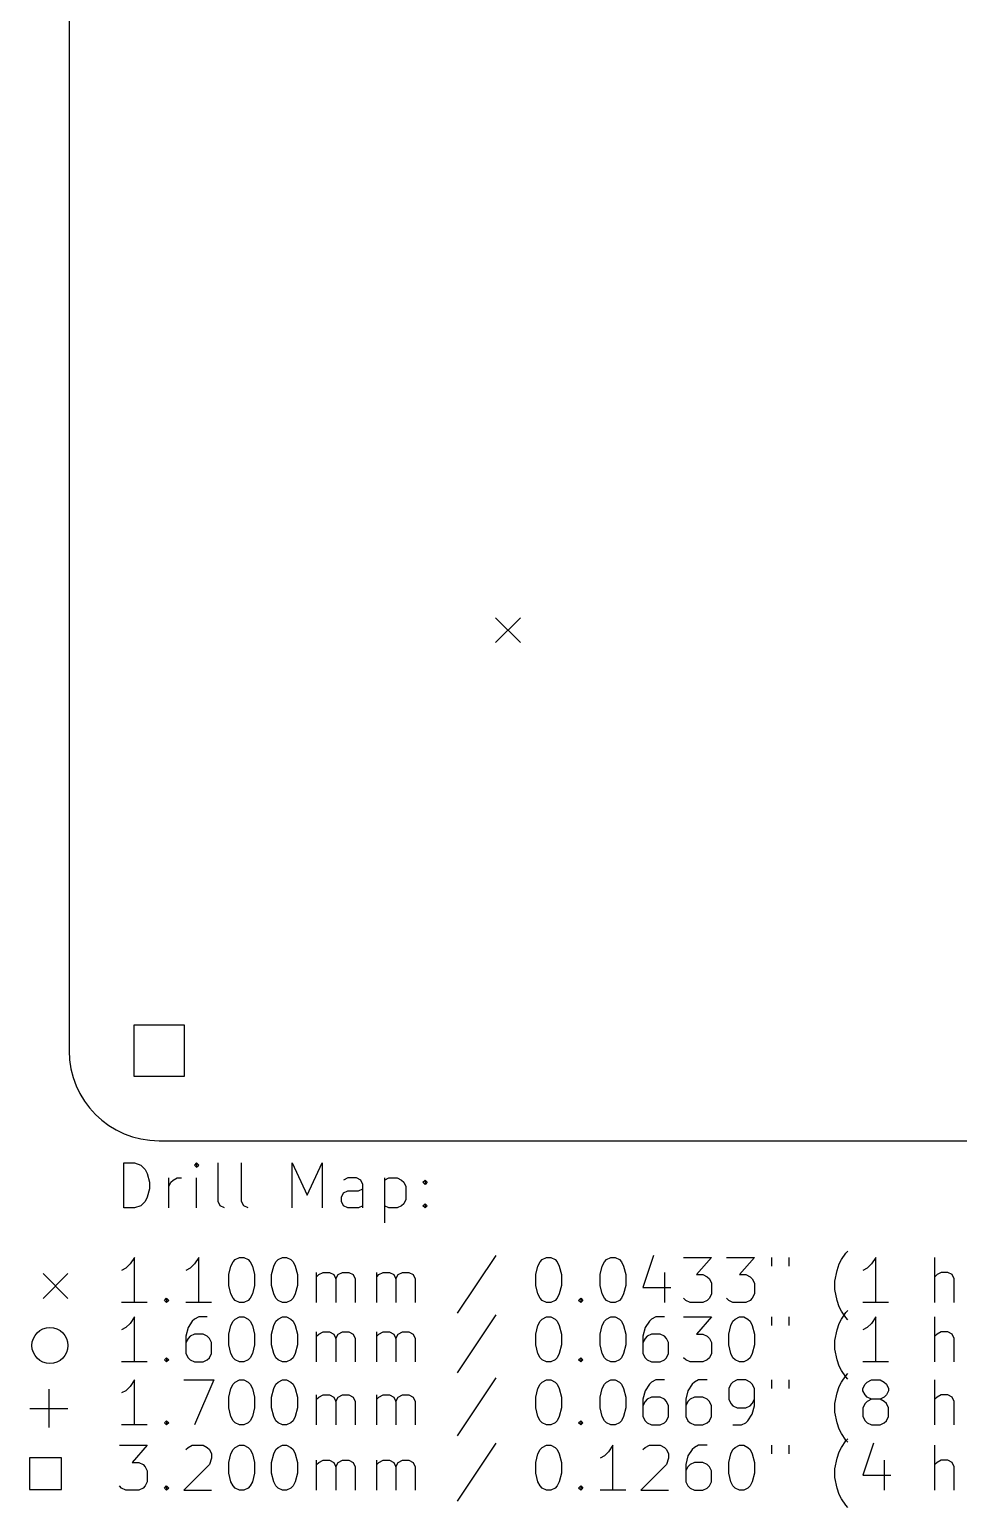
# Model space of a CAD drawing. Extents: x 2.49 to 9.13, y -6.55 to -1.38.
# Drawn here: x 2.49 to 4.115, y -6.547 to -3.962 of the extents above; entities that cross this region are included whole.
import ezdxf

# ---------------------------------------------------------------- set-up
doc = ezdxf.new("R2010")
doc.units = 0
doc.header["$MEASUREMENT"] = 0
doc.layers.add('BLACK', color=7, linetype='CONTINUOUS')

msp = doc.modelspace()

# ---------------------------------------------------------------- linework, layer by layer
at = {"layer": 'BLACK', "linetype": 'CONTINUOUS'}
for p, q in [((2.55906, -1.53543), (2.55906, -5.74803)), ((3.30512, -4.99114), (3.34843, -5.03445)), ((3.34843, -4.99114), (3.30512, -5.03445)), ((2.76108, -5.70349), (2.67199, -5.70349)), ((2.67199, -5.70349), (2.67199, -5.79257)), ((2.76108, -5.79257), (2.76108, -5.70349)), ((2.67199, -5.79257), (2.76108, -5.79257)), ((2.71654, -5.90551), (8.70079, -5.90551)), ((2.65457, -6.02302), (2.65457, -5.94428)), ((2.65457, -5.94428), (2.67332, -5.94428)), ((2.67332, -5.94428), (2.68457, -5.94803)), ((2.68457, -5.94803), (2.69207, -5.95553)), ((2.69207, -5.95553), (2.69582, -5.96303)), ((2.69582, -5.96303), (2.69957, -5.97803)), ((2.78206, -5.94428), (2.77831, -5.94803)), ((2.77831, -5.94803), (2.78206, -5.95178)), ((2.78581, -5.94803), (2.78206, -5.94428)), ((2.78206, -5.94428), (2.78206, -5.95178)), ((2.78206, -5.95178), (2.78581, -5.94803)), ((2.81955, -6.01177), (2.81955, -5.94428)), ((2.8608, -6.01177), (2.8608, -5.94428)), ((2.94929, -6.02302), (2.94929, -5.94428)), ((2.94929, -5.94428), (2.97553, -6.00052)), ((2.97553, -6.00052), (3.00178, -5.94428)), ((3.00178, -5.94428), (3.00178, -6.02302)), ((2.69957, -5.98928), (2.69582, -6.00427)), ((2.69957, -5.97803), (2.69957, -5.98928)), ((2.73331, -6.02302), (2.73331, -5.97053)), ((2.73331, -5.98553), (2.73706, -5.97803)), ((2.73706, -5.97803), (2.74081, -5.97428)), ((2.74081, -5.97428), (2.74831, -5.97053)), ((2.74831, -5.97053), (2.75581, -5.97053)), ((2.78206, -6.02302), (2.78206, -5.97053)), ((3.04678, -5.97053), (3.03928, -5.97428)), ((3.03928, -5.99678), (3.04678, -5.99303)), ((3.06177, -5.97053), (3.04678, -5.97053)), ((3.04678, -5.99303), (3.06552, -5.99303)), ((3.06927, -5.97428), (3.06177, -5.97053)), ((3.06552, -5.99303), (3.07302, -5.98928)), ((3.07302, -5.98178), (3.06927, -5.97428)), ((3.07302, -6.02302), (3.07302, -5.98178)), ((3.11052, -5.97053), (3.11052, -6.04927)), ((3.11052, -5.97428), (3.11802, -5.97053)), ((3.11802, -5.97053), (3.13301, -5.97053)), ((3.13301, -5.97053), (3.14051, -5.97428)), ((3.14051, -5.97428), (3.14426, -5.97803)), ((3.14426, -5.97803), (3.14801, -5.98553)), ((3.14801, -5.98553), (3.14801, -6.00802)), ((3.17801, -5.97803), (3.18176, -5.97428)), ((3.18176, -5.98178), (3.17801, -5.97803)), ((3.18176, -5.97428), (3.18551, -5.97803)), ((3.18176, -5.97428), (3.18176, -5.98178)), ((3.18551, -5.97803), (3.18176, -5.98178)), ((2.68457, -6.01927), (2.67332, -6.02302)), ((2.69207, -6.01177), (2.68457, -6.01927)), ((2.69582, -6.00427), (2.69207, -6.01177)), ((2.8233, -6.01927), (2.81955, -6.01177)), ((2.8308, -6.02302), (2.8233, -6.01927)), ((2.86455, -6.01927), (2.8608, -6.01177)), ((2.87205, -6.02302), (2.86455, -6.01927)), ((3.03553, -6.00427), (3.03928, -5.99678)), ((3.03553, -6.01177), (3.03553, -6.00427)), ((3.03928, -6.01927), (3.03553, -6.01177)), ((3.04678, -6.02302), (3.03928, -6.01927)), ((3.07302, -6.01927), (3.06552, -6.02302)), ((3.11802, -6.02302), (3.11052, -6.01927)), ((3.14051, -6.01927), (3.13301, -6.02302)), ((3.14426, -6.01552), (3.14051, -6.01927)), ((3.14801, -6.00802), (3.14426, -6.01552)), ((3.17801, -6.01927), (3.18176, -6.01552)), ((3.18176, -6.02302), (3.17801, -6.01927)), ((3.18176, -6.01552), (3.18551, -6.01927)), ((3.18176, -6.01552), (3.18176, -6.02302)), ((3.18551, -6.01927), (3.18176, -6.02302)), ((2.67332, -6.02302), (2.65457, -6.02302)), ((3.06552, -6.02302), (3.04678, -6.02302)), ((3.13301, -6.02302), (3.11802, -6.02302)), ((3.91742, -6.10214), (3.92117, -6.09839)), ((2.66582, -6.12088), (2.65832, -6.12838)), ((2.67332, -6.10964), (2.66582, -6.12088)), ((2.67332, -6.18838), (2.67332, -6.10964)), ((2.77831, -6.12088), (2.77081, -6.12838)), ((2.78581, -6.10964), (2.77831, -6.12088)), ((2.78581, -6.18838), (2.78581, -6.10964)), ((2.8383, -6.13963), (2.84205, -6.12463)), ((2.84205, -6.12463), (2.8458, -6.11714)), ((2.8458, -6.11714), (2.84955, -6.11339)), ((2.84955, -6.11339), (2.85705, -6.10964)), ((2.85705, -6.10964), (2.86455, -6.10964)), ((2.86455, -6.10964), (2.87205, -6.11339)), ((2.87205, -6.11339), (2.8758, -6.11714)), ((2.8758, -6.11714), (2.87955, -6.12463)), ((2.87955, -6.12463), (2.8833, -6.13963)), ((2.91329, -6.13963), (2.91704, -6.12463)), ((2.91704, -6.12463), (2.92079, -6.11714)), ((2.92079, -6.11714), (2.92454, -6.11339)), ((2.92454, -6.11339), (2.93204, -6.10964)), ((2.93204, -6.10964), (2.93954, -6.10964)), ((2.93954, -6.10964), (2.94704, -6.11339)), ((2.94704, -6.11339), (2.95079, -6.11714)), ((2.95079, -6.11714), (2.95454, -6.12463)), ((2.95454, -6.12463), (2.95829, -6.13963)), ((3.30549, -6.10589), (3.238, -6.20712)), ((3.37523, -6.13963), (3.37898, -6.12463)), ((3.37898, -6.12463), (3.38273, -6.11714)), ((3.38273, -6.11714), (3.38648, -6.11339)), ((3.38648, -6.11339), (3.39398, -6.10964)), ((3.39398, -6.10964), (3.40148, -6.10964)), ((3.40148, -6.10964), (3.40898, -6.11339)), ((3.40898, -6.11339), (3.41273, -6.11714)), ((3.41273, -6.11714), (3.41648, -6.12463)), ((3.41648, -6.12463), (3.42023, -6.13963)), ((3.48772, -6.13963), (3.49147, -6.12463)), ((3.49147, -6.12463), (3.49522, -6.11714)), ((3.49522, -6.11714), (3.49897, -6.11339)), ((3.49897, -6.11339), (3.50647, -6.10964)), ((3.50647, -6.10964), (3.51397, -6.10964)), ((3.51397, -6.10964), (3.52147, -6.11339)), ((3.52147, -6.11339), (3.52522, -6.11714)), ((3.52522, -6.11714), (3.52897, -6.12463)), ((3.52897, -6.12463), (3.53271, -6.13963)), ((3.58146, -6.10589), (3.56271, -6.16213)), ((3.63395, -6.10964), (3.6827, -6.10964)), ((3.6827, -6.10964), (3.65645, -6.13963)), ((3.70894, -6.10964), (3.75769, -6.10964)), ((3.75769, -6.10964), (3.73144, -6.13963)), ((3.78768, -6.10964), (3.78768, -6.12463)), ((3.81768, -6.10964), (3.81768, -6.12463)), ((3.90242, -6.13213), (3.90617, -6.12088)), ((3.90617, -6.12088), (3.90992, -6.11339)), ((3.90992, -6.11339), (3.91742, -6.10214)), ((3.96241, -6.12088), (3.95491, -6.12838)), ((3.96991, -6.10964), (3.96241, -6.12088)), ((3.96991, -6.18838), (3.96991, -6.10964)), ((4.0734, -6.18838), (4.0734, -6.10964)), ((2.51378, -6.1378), (2.55709, -6.1811)), ((2.55709, -6.1378), (2.51378, -6.1811)), ((2.65832, -6.12838), (2.65082, -6.13213)), ((2.77081, -6.12838), (2.76331, -6.13213)), ((2.8383, -6.15838), (2.8383, -6.13963)), ((2.8833, -6.13963), (2.8833, -6.15838)), ((2.91329, -6.15838), (2.91329, -6.13963)), ((2.95829, -6.13963), (2.95829, -6.15838)), ((2.99203, -6.18838), (2.99203, -6.13588)), ((2.99203, -6.14338), (2.99578, -6.13963)), ((2.99578, -6.13963), (3.00328, -6.13588)), ((3.00328, -6.13588), (3.01453, -6.13588)), ((3.01453, -6.13588), (3.02203, -6.13963)), ((3.02203, -6.13963), (3.02578, -6.14713)), ((3.02578, -6.14713), (3.02953, -6.13963)), ((3.02578, -6.14713), (3.02578, -6.18838)), ((3.02953, -6.13963), (3.03703, -6.13588)), ((3.03703, -6.13588), (3.04828, -6.13588)), ((3.04828, -6.13588), (3.05577, -6.13963)), ((3.05577, -6.13963), (3.05952, -6.14713)), ((3.05952, -6.14713), (3.05952, -6.18838)), ((3.09702, -6.18838), (3.09702, -6.13588)), ((3.09702, -6.14338), (3.10077, -6.13963)), ((3.10077, -6.13963), (3.10827, -6.13588)), ((3.10827, -6.13588), (3.11952, -6.13588)), ((3.11952, -6.13588), (3.12702, -6.13963)), ((3.12702, -6.13963), (3.13076, -6.14713)), ((3.13076, -6.14713), (3.13451, -6.13963)), ((3.13076, -6.14713), (3.13076, -6.18838)), ((3.13451, -6.13963), (3.14201, -6.13588)), ((3.14201, -6.13588), (3.15326, -6.13588)), ((3.15326, -6.13588), (3.16076, -6.13963)), ((3.16076, -6.13963), (3.16451, -6.14713)), ((3.16451, -6.14713), (3.16451, -6.18838)), ((3.37523, -6.15838), (3.37523, -6.13963)), ((3.42023, -6.13963), (3.42023, -6.15838)), ((3.48772, -6.15838), (3.48772, -6.13963)), ((3.53271, -6.13963), (3.53271, -6.15838)), ((3.60021, -6.13588), (3.60021, -6.18838)), ((3.65645, -6.13963), (3.6677, -6.13963)), ((3.6677, -6.13963), (3.6752, -6.14338)), ((3.6752, -6.14338), (3.67895, -6.14713)), ((3.67895, -6.14713), (3.6827, -6.15463)), ((3.73144, -6.13963), (3.74269, -6.13963)), ((3.74269, -6.13963), (3.75019, -6.14338)), ((3.75019, -6.14338), (3.75394, -6.14713)), ((3.75394, -6.14713), (3.75769, -6.15463)), ((3.89867, -6.15088), (3.90242, -6.13213)), ((3.95491, -6.12838), (3.94741, -6.13213)), ((4.07715, -6.13963), (4.0734, -6.14338)), ((4.08465, -6.13588), (4.07715, -6.13963)), ((4.09589, -6.13588), (4.08465, -6.13588)), ((4.10339, -6.13963), (4.09589, -6.13588)), ((4.10714, -6.14713), (4.10339, -6.13963)), ((4.10714, -6.18838), (4.10714, -6.14713)), ((2.84205, -6.17338), (2.8383, -6.15838)), ((2.8458, -6.18088), (2.84205, -6.17338)), ((2.87955, -6.17338), (2.8758, -6.18088)), ((2.8833, -6.15838), (2.87955, -6.17338)), ((2.91704, -6.17338), (2.91329, -6.15838)), ((2.92079, -6.18088), (2.91704, -6.17338)), ((2.95454, -6.17338), (2.95079, -6.18088)), ((2.95829, -6.15838), (2.95454, -6.17338)), ((3.37898, -6.17338), (3.37523, -6.15838)), ((3.38273, -6.18088), (3.37898, -6.17338)), ((3.41648, -6.17338), (3.41273, -6.18088)), ((3.42023, -6.15838), (3.41648, -6.17338)), ((3.49147, -6.17338), (3.48772, -6.15838)), ((3.49522, -6.18088), (3.49147, -6.17338)), ((3.52897, -6.17338), (3.52522, -6.18088)), ((3.53271, -6.15838), (3.52897, -6.17338)), ((3.56271, -6.16213), (3.61145, -6.16213)), ((3.6827, -6.17338), (3.67895, -6.18088)), ((3.6827, -6.15463), (3.6827, -6.17338)), ((3.75769, -6.17338), (3.75394, -6.18088)), ((3.75769, -6.15463), (3.75769, -6.17338)), ((3.89867, -6.16588), (3.89867, -6.15088)), ((3.90242, -6.18463), (3.89867, -6.16588)), ((2.69582, -6.18838), (2.65082, -6.18838)), ((2.72582, -6.18463), (2.72957, -6.18088)), ((2.72957, -6.18838), (2.72582, -6.18463)), ((2.72957, -6.18088), (2.73331, -6.18463)), ((2.72957, -6.18088), (2.72957, -6.18838)), ((2.73331, -6.18463), (2.72957, -6.18838)), ((2.80831, -6.18838), (2.76331, -6.18838)), ((2.84955, -6.18463), (2.8458, -6.18088)), ((2.85705, -6.18838), (2.84955, -6.18463)), ((2.86455, -6.18838), (2.85705, -6.18838)), ((2.87205, -6.18463), (2.86455, -6.18838)), ((2.8758, -6.18088), (2.87205, -6.18463)), ((2.92454, -6.18463), (2.92079, -6.18088)), ((2.93204, -6.18838), (2.92454, -6.18463)), ((2.93954, -6.18838), (2.93204, -6.18838)), ((2.94704, -6.18463), (2.93954, -6.18838)), ((2.95079, -6.18088), (2.94704, -6.18463)), ((3.38648, -6.18463), (3.38273, -6.18088)), ((3.39398, -6.18838), (3.38648, -6.18463)), ((3.40148, -6.18838), (3.39398, -6.18838)), ((3.40898, -6.18463), (3.40148, -6.18838)), ((3.41273, -6.18088), (3.40898, -6.18463)), ((3.45023, -6.18463), (3.45397, -6.18088)), ((3.45397, -6.18838), (3.45023, -6.18463)), ((3.45397, -6.18088), (3.45772, -6.18463)), ((3.45397, -6.18088), (3.45397, -6.18838)), ((3.45772, -6.18463), (3.45397, -6.18838)), ((3.49897, -6.18463), (3.49522, -6.18088)), ((3.50647, -6.18838), (3.49897, -6.18463)), ((3.51397, -6.18838), (3.50647, -6.18838)), ((3.52147, -6.18463), (3.51397, -6.18838)), ((3.52522, -6.18088), (3.52147, -6.18463)), ((3.6377, -6.18463), (3.63395, -6.18088)), ((3.6452, -6.18838), (3.6377, -6.18463)), ((3.6677, -6.18838), (3.6452, -6.18838)), ((3.6752, -6.18463), (3.6677, -6.18838)), ((3.67895, -6.18088), (3.6752, -6.18463)), ((3.71269, -6.18463), (3.70894, -6.18088)), ((3.72019, -6.18838), (3.71269, -6.18463)), ((3.74269, -6.18838), (3.72019, -6.18838)), ((3.75019, -6.18463), (3.74269, -6.18838)), ((3.75394, -6.18088), (3.75019, -6.18463)), ((3.90617, -6.19588), (3.90242, -6.18463)), ((3.90992, -6.20337), (3.90617, -6.19588)), ((3.91742, -6.20607), (3.92117, -6.20232)), ((3.99241, -6.18838), (3.94741, -6.18838)), ((2.66582, -6.22482), (2.65832, -6.23232)), ((2.67332, -6.21357), (2.66582, -6.22482)), ((2.67332, -6.29231), (2.67332, -6.21357)), ((2.77456, -6.22107), (2.76706, -6.23232)), ((2.77831, -6.21732), (2.77456, -6.22107)), ((2.78581, -6.21357), (2.77831, -6.21732)), ((2.80081, -6.21357), (2.78581, -6.21357)), ((2.84205, -6.22857), (2.8458, -6.22107)), ((2.8458, -6.22107), (2.84955, -6.21732)), ((2.84955, -6.21732), (2.85705, -6.21357)), ((2.85705, -6.21357), (2.86455, -6.21357)), ((2.86455, -6.21357), (2.87205, -6.21732)), ((2.87205, -6.21732), (2.8758, -6.22107)), ((2.8758, -6.22107), (2.87955, -6.22857)), ((2.91704, -6.22857), (2.92079, -6.22107)), ((2.92079, -6.22107), (2.92454, -6.21732)), ((2.92454, -6.21732), (2.93204, -6.21357)), ((2.93204, -6.21357), (2.93954, -6.21357)), ((2.93954, -6.21357), (2.94704, -6.21732)), ((2.94704, -6.21732), (2.95079, -6.22107)), ((2.95079, -6.22107), (2.95454, -6.22857)), ((3.30549, -6.20982), (3.238, -6.31106)), ((3.37898, -6.22857), (3.38273, -6.22107)), ((3.38273, -6.22107), (3.38648, -6.21732)), ((3.38648, -6.21732), (3.39398, -6.21357)), ((3.39398, -6.21357), (3.40148, -6.21357)), ((3.40148, -6.21357), (3.40898, -6.21732)), ((3.40898, -6.21732), (3.41273, -6.22107)), ((3.41273, -6.22107), (3.41648, -6.22857)), ((3.49147, -6.22857), (3.49522, -6.22107)), ((3.49522, -6.22107), (3.49897, -6.21732)), ((3.49897, -6.21732), (3.50647, -6.21357)), ((3.50647, -6.21357), (3.51397, -6.21357)), ((3.51397, -6.21357), (3.52147, -6.21732)), ((3.52147, -6.21732), (3.52522, -6.22107)), ((3.52522, -6.22107), (3.52897, -6.22857)), ((3.57396, -6.22107), (3.56646, -6.23232)), ((3.57771, -6.21732), (3.57396, -6.22107)), ((3.58521, -6.21357), (3.57771, -6.21732)), ((3.60021, -6.21357), (3.58521, -6.21357)), ((3.63395, -6.21357), (3.6827, -6.21357)), ((3.6827, -6.21357), (3.65645, -6.24357)), ((3.71644, -6.22857), (3.72019, -6.22107)), ((3.72019, -6.22107), (3.72394, -6.21732)), ((3.72394, -6.21732), (3.73144, -6.21357)), ((3.73144, -6.21357), (3.73894, -6.21357)), ((3.73894, -6.21357), (3.74644, -6.21732)), ((3.74644, -6.21732), (3.75019, -6.22107)), ((3.75019, -6.22107), (3.75394, -6.22857)), ((3.78768, -6.21357), (3.78768, -6.22857)), ((3.81768, -6.21357), (3.81768, -6.22857)), ((3.90242, -6.23607), (3.90617, -6.22482)), ((3.90617, -6.22482), (3.90992, -6.21732)), ((3.91742, -6.21462), (3.90992, -6.20337)), ((3.90992, -6.21732), (3.91742, -6.20607)), ((3.92117, -6.21837), (3.91742, -6.21462)), ((3.96241, -6.22482), (3.95491, -6.23232)), ((3.96991, -6.21357), (3.96241, -6.22482)), ((3.96991, -6.29231), (3.96991, -6.21357)), ((4.0734, -6.29231), (4.0734, -6.21357)), ((2.65832, -6.23232), (2.65082, -6.23607)), ((2.76706, -6.23232), (2.76331, -6.24732)), ((2.76331, -6.24732), (2.76331, -6.27732)), ((2.76706, -6.25107), (2.76331, -6.25857)), ((2.77081, -6.24732), (2.76706, -6.25107)), ((2.77831, -6.24357), (2.77081, -6.24732)), ((2.79331, -6.24357), (2.77831, -6.24357)), ((2.80081, -6.24732), (2.79331, -6.24357)), ((2.80456, -6.25107), (2.80081, -6.24732)), ((2.80831, -6.25857), (2.80456, -6.25107)), ((2.8383, -6.24357), (2.84205, -6.22857)), ((2.8383, -6.26232), (2.8383, -6.24357)), ((2.87955, -6.22857), (2.8833, -6.24357)), ((2.8833, -6.24357), (2.8833, -6.26232)), ((2.91329, -6.24357), (2.91704, -6.22857)), ((2.91329, -6.26232), (2.91329, -6.24357)), ((2.95454, -6.22857), (2.95829, -6.24357)), ((2.95829, -6.24357), (2.95829, -6.26232)), ((2.99203, -6.29231), (2.99203, -6.23982)), ((2.99203, -6.24732), (2.99578, -6.24357)), ((2.99578, -6.24357), (3.00328, -6.23982)), ((3.00328, -6.23982), (3.01453, -6.23982)), ((3.01453, -6.23982), (3.02203, -6.24357)), ((3.02203, -6.24357), (3.02578, -6.25107)), ((3.02578, -6.25107), (3.02953, -6.24357)), ((3.02578, -6.25107), (3.02578, -6.29231)), ((3.02953, -6.24357), (3.03703, -6.23982)), ((3.03703, -6.23982), (3.04828, -6.23982)), ((3.04828, -6.23982), (3.05577, -6.24357)), ((3.05577, -6.24357), (3.05952, -6.25107)), ((3.05952, -6.25107), (3.05952, -6.29231)), ((3.09702, -6.29231), (3.09702, -6.23982)), ((3.09702, -6.24732), (3.10077, -6.24357)), ((3.10077, -6.24357), (3.10827, -6.23982)), ((3.10827, -6.23982), (3.11952, -6.23982)), ((3.11952, -6.23982), (3.12702, -6.24357)), ((3.12702, -6.24357), (3.13076, -6.25107)), ((3.13076, -6.25107), (3.13451, -6.24357)), ((3.13076, -6.25107), (3.13076, -6.29231)), ((3.13451, -6.24357), (3.14201, -6.23982)), ((3.14201, -6.23982), (3.15326, -6.23982)), ((3.15326, -6.23982), (3.16076, -6.24357)), ((3.16076, -6.24357), (3.16451, -6.25107)), ((3.16451, -6.25107), (3.16451, -6.29231)), ((3.37523, -6.24357), (3.37898, -6.22857)), ((3.37523, -6.26232), (3.37523, -6.24357)), ((3.41648, -6.22857), (3.42023, -6.24357)), ((3.42023, -6.24357), (3.42023, -6.26232)), ((3.48772, -6.24357), (3.49147, -6.22857)), ((3.48772, -6.26232), (3.48772, -6.24357)), ((3.52897, -6.22857), (3.53271, -6.24357)), ((3.53271, -6.24357), (3.53271, -6.26232)), ((3.56646, -6.23232), (3.56271, -6.24732)), ((3.56271, -6.24732), (3.56271, -6.27732)), ((3.56646, -6.25107), (3.56271, -6.25857)), ((3.57021, -6.24732), (3.56646, -6.25107)), ((3.57771, -6.24357), (3.57021, -6.24732)), ((3.59271, -6.24357), (3.57771, -6.24357)), ((3.60021, -6.24732), (3.59271, -6.24357)), ((3.60396, -6.25107), (3.60021, -6.24732)), ((3.60771, -6.25857), (3.60396, -6.25107)), ((3.65645, -6.24357), (3.6677, -6.24357)), ((3.6677, -6.24357), (3.6752, -6.24732)), ((3.6752, -6.24732), (3.67895, -6.25107)), ((3.67895, -6.25107), (3.6827, -6.25857)), ((3.71269, -6.24357), (3.71644, -6.22857)), ((3.71269, -6.26232), (3.71269, -6.24357)), ((3.75394, -6.22857), (3.75769, -6.24357)), ((3.75769, -6.24357), (3.75769, -6.26232)), ((3.89867, -6.25482), (3.90242, -6.23607)), ((3.95491, -6.23232), (3.94741, -6.23607)), ((4.07715, -6.24357), (4.0734, -6.24732)), ((4.08465, -6.23982), (4.07715, -6.24357)), ((4.09589, -6.23982), (4.08465, -6.23982)), ((4.10339, -6.24357), (4.09589, -6.23982)), ((4.10714, -6.25107), (4.10339, -6.24357)), ((4.10714, -6.29231), (4.10714, -6.25107)), ((2.76331, -6.27732), (2.76706, -6.28481)), ((2.80456, -6.28481), (2.80831, -6.27732)), ((2.80831, -6.27732), (2.80831, -6.25857)), ((2.84205, -6.27732), (2.8383, -6.26232)), ((2.8458, -6.28481), (2.84205, -6.27732)), ((2.87955, -6.27732), (2.8758, -6.28481)), ((2.8833, -6.26232), (2.87955, -6.27732)), ((2.91704, -6.27732), (2.91329, -6.26232)), ((2.92079, -6.28481), (2.91704, -6.27732)), ((2.95454, -6.27732), (2.95079, -6.28481)), ((2.95829, -6.26232), (2.95454, -6.27732)), ((3.37898, -6.27732), (3.37523, -6.26232)), ((3.38273, -6.28481), (3.37898, -6.27732)), ((3.41648, -6.27732), (3.41273, -6.28481)), ((3.42023, -6.26232), (3.41648, -6.27732)), ((3.49147, -6.27732), (3.48772, -6.26232)), ((3.49522, -6.28481), (3.49147, -6.27732)), ((3.52897, -6.27732), (3.52522, -6.28481)), ((3.53271, -6.26232), (3.52897, -6.27732)), ((3.56271, -6.27732), (3.56646, -6.28481)), ((3.60396, -6.28481), (3.60771, -6.27732)), ((3.60771, -6.27732), (3.60771, -6.25857)), ((3.6827, -6.27732), (3.67895, -6.28481)), ((3.6827, -6.25857), (3.6827, -6.27732)), ((3.71644, -6.27732), (3.71269, -6.26232)), ((3.72019, -6.28481), (3.71644, -6.27732)), ((3.75394, -6.27732), (3.75019, -6.28481)), ((3.75769, -6.26232), (3.75394, -6.27732)), ((3.89867, -6.26982), (3.89867, -6.25482)), ((3.90242, -6.28856), (3.89867, -6.26982)), ((2.69582, -6.29231), (2.65082, -6.29231)), ((2.72582, -6.28856), (2.72957, -6.28481)), ((2.72957, -6.29231), (2.72582, -6.28856)), ((2.72957, -6.28481), (2.73331, -6.28856)), ((2.72957, -6.28481), (2.72957, -6.29231)), ((2.73331, -6.28856), (2.72957, -6.29231)), ((2.76706, -6.28481), (2.77081, -6.28856)), ((2.77081, -6.28856), (2.77831, -6.29231)), ((2.77831, -6.29231), (2.79331, -6.29231)), ((2.79331, -6.29231), (2.80081, -6.28856)), ((2.80081, -6.28856), (2.80456, -6.28481)), ((2.84955, -6.28856), (2.8458, -6.28481)), ((2.85705, -6.29231), (2.84955, -6.28856)), ((2.86455, -6.29231), (2.85705, -6.29231)), ((2.87205, -6.28856), (2.86455, -6.29231)), ((2.8758, -6.28481), (2.87205, -6.28856)), ((2.92454, -6.28856), (2.92079, -6.28481)), ((2.93204, -6.29231), (2.92454, -6.28856)), ((2.93954, -6.29231), (2.93204, -6.29231)), ((2.94704, -6.28856), (2.93954, -6.29231)), ((2.95079, -6.28481), (2.94704, -6.28856)), ((3.38648, -6.28856), (3.38273, -6.28481)), ((3.39398, -6.29231), (3.38648, -6.28856)), ((3.40148, -6.29231), (3.39398, -6.29231)), ((3.40898, -6.28856), (3.40148, -6.29231)), ((3.41273, -6.28481), (3.40898, -6.28856)), ((3.45023, -6.28856), (3.45397, -6.28481)), ((3.45397, -6.29231), (3.45023, -6.28856)), ((3.45397, -6.28481), (3.45772, -6.28856)), ((3.45397, -6.28481), (3.45397, -6.29231)), ((3.45772, -6.28856), (3.45397, -6.29231)), ((3.49897, -6.28856), (3.49522, -6.28481)), ((3.50647, -6.29231), (3.49897, -6.28856)), ((3.51397, -6.29231), (3.50647, -6.29231)), ((3.52147, -6.28856), (3.51397, -6.29231)), ((3.52522, -6.28481), (3.52147, -6.28856)), ((3.56646, -6.28481), (3.57021, -6.28856)), ((3.57021, -6.28856), (3.57771, -6.29231)), ((3.57771, -6.29231), (3.59271, -6.29231)), ((3.59271, -6.29231), (3.60021, -6.28856)), ((3.60021, -6.28856), (3.60396, -6.28481)), ((3.6377, -6.28856), (3.63395, -6.28481)), ((3.6452, -6.29231), (3.6377, -6.28856)), ((3.6677, -6.29231), (3.6452, -6.29231)), ((3.6752, -6.28856), (3.6677, -6.29231)), ((3.67895, -6.28481), (3.6752, -6.28856)), ((3.72394, -6.28856), (3.72019, -6.28481)), ((3.73144, -6.29231), (3.72394, -6.28856)), ((3.73894, -6.29231), (3.73144, -6.29231)), ((3.74644, -6.28856), (3.73894, -6.29231)), ((3.75019, -6.28481), (3.74644, -6.28856)), ((3.90617, -6.29981), (3.90242, -6.28856)), ((3.90992, -6.30731), (3.90617, -6.29981)), ((3.99241, -6.29231), (3.94741, -6.29231)), ((2.67332, -6.32381), (2.66582, -6.33506)), ((2.67332, -6.40255), (2.67332, -6.32381)), ((2.75956, -6.32381), (2.81205, -6.32381)), ((2.81205, -6.32381), (2.77831, -6.40255)), ((2.84205, -6.33881), (2.8458, -6.33131)), ((2.8458, -6.33131), (2.84955, -6.32756)), ((2.84955, -6.32756), (2.85705, -6.32381)), ((2.85705, -6.32381), (2.86455, -6.32381)), ((2.86455, -6.32381), (2.87205, -6.32756)), ((2.87205, -6.32756), (2.8758, -6.33131)), ((2.8758, -6.33131), (2.87955, -6.33881)), ((2.91704, -6.33881), (2.92079, -6.33131)), ((2.92079, -6.33131), (2.92454, -6.32756)), ((2.92454, -6.32756), (2.93204, -6.32381)), ((2.93204, -6.32381), (2.93954, -6.32381)), ((2.93954, -6.32381), (2.94704, -6.32756)), ((2.94704, -6.32756), (2.95079, -6.33131)), ((2.95079, -6.33131), (2.95454, -6.33881)), ((3.30549, -6.32006), (3.238, -6.4213)), ((3.37898, -6.33881), (3.38273, -6.33131)), ((3.38273, -6.33131), (3.38648, -6.32756)), ((3.38648, -6.32756), (3.39398, -6.32381)), ((3.39398, -6.32381), (3.40148, -6.32381)), ((3.40148, -6.32381), (3.40898, -6.32756)), ((3.40898, -6.32756), (3.41273, -6.33131)), ((3.41273, -6.33131), (3.41648, -6.33881)), ((3.49147, -6.33881), (3.49522, -6.33131)), ((3.49522, -6.33131), (3.49897, -6.32756)), ((3.49897, -6.32756), (3.50647, -6.32381)), ((3.50647, -6.32381), (3.51397, -6.32381)), ((3.51397, -6.32381), (3.52147, -6.32756)), ((3.52147, -6.32756), (3.52522, -6.33131)), ((3.52522, -6.33131), (3.52897, -6.33881)), ((3.57396, -6.33131), (3.56646, -6.34256)), ((3.57771, -6.32756), (3.57396, -6.33131)), ((3.58521, -6.32381), (3.57771, -6.32756)), ((3.60021, -6.32381), (3.58521, -6.32381)), ((3.64895, -6.33131), (3.64145, -6.34256)), ((3.6527, -6.32756), (3.64895, -6.33131)), ((3.6602, -6.32381), (3.6527, -6.32756)), ((3.6752, -6.32381), (3.6602, -6.32381)), ((3.71644, -6.33131), (3.71269, -6.33881)), ((3.72019, -6.32756), (3.71644, -6.33131)), ((3.72769, -6.32381), (3.72019, -6.32756)), ((3.74269, -6.32381), (3.72769, -6.32381)), ((3.75019, -6.32756), (3.74269, -6.32381)), ((3.75394, -6.33131), (3.75019, -6.32756)), ((3.75769, -6.33881), (3.75394, -6.33131)), ((3.78768, -6.32381), (3.78768, -6.33881)), ((3.81768, -6.32381), (3.81768, -6.33881)), ((3.90617, -6.33506), (3.90992, -6.32756)), ((3.91742, -6.31856), (3.90992, -6.30731)), ((3.90992, -6.32756), (3.91742, -6.31631)), ((3.91742, -6.31631), (3.92117, -6.31256)), ((3.92117, -6.32231), (3.91742, -6.31856)), ((3.94741, -6.33881), (3.95116, -6.33131)), ((3.95116, -6.33131), (3.95491, -6.32756)), ((3.95491, -6.32756), (3.96241, -6.32381)), ((3.96241, -6.32381), (3.97741, -6.32381)), ((3.97741, -6.32381), (3.98491, -6.32756)), ((3.98491, -6.32756), (3.98866, -6.33131)), ((3.98866, -6.33131), (3.99241, -6.33881)), ((4.0734, -6.40255), (4.0734, -6.32381)), ((2.52362, -6.34016), (2.52362, -6.40709)), ((2.65832, -6.34256), (2.65082, -6.34631)), ((2.66582, -6.33506), (2.65832, -6.34256)), ((2.8383, -6.35381), (2.84205, -6.33881)), ((2.8383, -6.37255), (2.8383, -6.35381)), ((2.87955, -6.33881), (2.8833, -6.35381)), ((2.8833, -6.35381), (2.8833, -6.37255)), ((2.91329, -6.35381), (2.91704, -6.33881)), ((2.91329, -6.37255), (2.91329, -6.35381)), ((2.95454, -6.33881), (2.95829, -6.35381)), ((2.95829, -6.35381), (2.95829, -6.37255)), ((2.99203, -6.40255), (2.99203, -6.35006)), ((2.99203, -6.35756), (2.99578, -6.35381)), ((2.99578, -6.35381), (3.00328, -6.35006)), ((3.00328, -6.35006), (3.01453, -6.35006)), ((3.01453, -6.35006), (3.02203, -6.35381)), ((3.02203, -6.35381), (3.02578, -6.3613)), ((3.02578, -6.3613), (3.02953, -6.35381)), ((3.02953, -6.35381), (3.03703, -6.35006)), ((3.03703, -6.35006), (3.04828, -6.35006)), ((3.04828, -6.35006), (3.05577, -6.35381)), ((3.05577, -6.35381), (3.05952, -6.3613)), ((3.09702, -6.40255), (3.09702, -6.35006)), ((3.09702, -6.35756), (3.10077, -6.35381)), ((3.10077, -6.35381), (3.10827, -6.35006)), ((3.10827, -6.35006), (3.11952, -6.35006)), ((3.11952, -6.35006), (3.12702, -6.35381)), ((3.12702, -6.35381), (3.13076, -6.3613)), ((3.13076, -6.3613), (3.13451, -6.35381)), ((3.13451, -6.35381), (3.14201, -6.35006)), ((3.14201, -6.35006), (3.15326, -6.35006)), ((3.15326, -6.35006), (3.16076, -6.35381)), ((3.16076, -6.35381), (3.16451, -6.3613)), ((3.37523, -6.35381), (3.37898, -6.33881)), ((3.37523, -6.37255), (3.37523, -6.35381)), ((3.41648, -6.33881), (3.42023, -6.35381)), ((3.42023, -6.35381), (3.42023, -6.37255)), ((3.48772, -6.35381), (3.49147, -6.33881)), ((3.48772, -6.37255), (3.48772, -6.35381)), ((3.52897, -6.33881), (3.53271, -6.35381)), ((3.53271, -6.35381), (3.53271, -6.37255)), ((3.56646, -6.34256), (3.56271, -6.35756)), ((3.56271, -6.35756), (3.56271, -6.38755)), ((3.57021, -6.35756), (3.56646, -6.3613)), ((3.57771, -6.35381), (3.57021, -6.35756)), ((3.59271, -6.35381), (3.57771, -6.35381)), ((3.60021, -6.35756), (3.59271, -6.35381)), ((3.60396, -6.3613), (3.60021, -6.35756)), ((3.64145, -6.34256), (3.6377, -6.35756)), ((3.6377, -6.35756), (3.6377, -6.38755)), ((3.6452, -6.35756), (3.64145, -6.3613)), ((3.6527, -6.35381), (3.6452, -6.35756)), ((3.6677, -6.35381), (3.6527, -6.35381)), ((3.6752, -6.35756), (3.6677, -6.35381)), ((3.67895, -6.3613), (3.6752, -6.35756)), ((3.71269, -6.33881), (3.71269, -6.35756)), ((3.71269, -6.35756), (3.71644, -6.36505)), ((3.75394, -6.36505), (3.75769, -6.35756)), ((3.75769, -6.3688), (3.75769, -6.33881)), ((3.89867, -6.36505), (3.90242, -6.34631)), ((3.90242, -6.34631), (3.90617, -6.33506)), ((3.94741, -6.34256), (3.94741, -6.33881)), ((3.95116, -6.35006), (3.94741, -6.34256)), ((3.95491, -6.35381), (3.95116, -6.35006)), ((3.96241, -6.35756), (3.95491, -6.35381)), ((3.96241, -6.35756), (3.95491, -6.3613)), ((3.97741, -6.35756), (3.96241, -6.35756)), ((3.98491, -6.35381), (3.97741, -6.35756)), ((3.98491, -6.3613), (3.97741, -6.35756)), ((3.98866, -6.35006), (3.98491, -6.35381)), ((3.99241, -6.34256), (3.98866, -6.35006)), ((3.99241, -6.33881), (3.99241, -6.34256)), ((4.07715, -6.35381), (4.0734, -6.35756)), ((4.08465, -6.35006), (4.07715, -6.35381)), ((4.09589, -6.35006), (4.08465, -6.35006)), ((4.10339, -6.35381), (4.09589, -6.35006)), ((4.10714, -6.3613), (4.10339, -6.35381)), ((2.49016, -6.37362), (2.55709, -6.37362)), ((2.84205, -6.38755), (2.8383, -6.37255)), ((2.8833, -6.37255), (2.87955, -6.38755)), ((2.91704, -6.38755), (2.91329, -6.37255)), ((2.95829, -6.37255), (2.95454, -6.38755)), ((3.02578, -6.3613), (3.02578, -6.40255)), ((3.05952, -6.3613), (3.05952, -6.40255)), ((3.13076, -6.3613), (3.13076, -6.40255)), ((3.16451, -6.3613), (3.16451, -6.40255)), ((3.37898, -6.38755), (3.37523, -6.37255)), ((3.42023, -6.37255), (3.41648, -6.38755)), ((3.49147, -6.38755), (3.48772, -6.37255)), ((3.53271, -6.37255), (3.52897, -6.38755)), ((3.56646, -6.3613), (3.56271, -6.3688)), ((3.60771, -6.3688), (3.60396, -6.3613)), ((3.60771, -6.38755), (3.60771, -6.3688)), ((3.64145, -6.3613), (3.6377, -6.3688)), ((3.6827, -6.3688), (3.67895, -6.3613)), ((3.6827, -6.38755), (3.6827, -6.3688)), ((3.71644, -6.36505), (3.72019, -6.3688)), ((3.72019, -6.3688), (3.72769, -6.37255)), ((3.72769, -6.37255), (3.74269, -6.37255)), ((3.74269, -6.37255), (3.75019, -6.3688)), ((3.75019, -6.3688), (3.75394, -6.36505)), ((3.75394, -6.3838), (3.75769, -6.3688)), ((3.89867, -6.38005), (3.89867, -6.36505)), ((3.90242, -6.3988), (3.89867, -6.38005)), ((3.95116, -6.36505), (3.94741, -6.37255)), ((3.94741, -6.37255), (3.94741, -6.38755)), ((3.95491, -6.3613), (3.95116, -6.36505)), ((3.98866, -6.36505), (3.98491, -6.3613)), ((3.99241, -6.37255), (3.98866, -6.36505)), ((3.99241, -6.38755), (3.99241, -6.37255)), ((4.10714, -6.40255), (4.10714, -6.3613)), ((2.69582, -6.40255), (2.65082, -6.40255)), ((2.72582, -6.3988), (2.72957, -6.39505)), ((2.72957, -6.40255), (2.72582, -6.3988)), ((2.72957, -6.39505), (2.73331, -6.3988)), ((2.72957, -6.39505), (2.72957, -6.40255)), ((2.73331, -6.3988), (2.72957, -6.40255)), ((2.8458, -6.39505), (2.84205, -6.38755)), ((2.84955, -6.3988), (2.8458, -6.39505)), ((2.85705, -6.40255), (2.84955, -6.3988)), ((2.86455, -6.40255), (2.85705, -6.40255)), ((2.87205, -6.3988), (2.86455, -6.40255)), ((2.8758, -6.39505), (2.87205, -6.3988)), ((2.87955, -6.38755), (2.8758, -6.39505)), ((2.92079, -6.39505), (2.91704, -6.38755)), ((2.92454, -6.3988), (2.92079, -6.39505)), ((2.93204, -6.40255), (2.92454, -6.3988)), ((2.93954, -6.40255), (2.93204, -6.40255)), ((2.94704, -6.3988), (2.93954, -6.40255)), ((2.95079, -6.39505), (2.94704, -6.3988)), ((2.95454, -6.38755), (2.95079, -6.39505)), ((3.38273, -6.39505), (3.37898, -6.38755)), ((3.38648, -6.3988), (3.38273, -6.39505)), ((3.39398, -6.40255), (3.38648, -6.3988)), ((3.40148, -6.40255), (3.39398, -6.40255)), ((3.40898, -6.3988), (3.40148, -6.40255)), ((3.41273, -6.39505), (3.40898, -6.3988)), ((3.41648, -6.38755), (3.41273, -6.39505)), ((3.45023, -6.3988), (3.45397, -6.39505)), ((3.45397, -6.40255), (3.45023, -6.3988)), ((3.45397, -6.39505), (3.45772, -6.3988)), ((3.45397, -6.39505), (3.45397, -6.40255)), ((3.45772, -6.3988), (3.45397, -6.40255)), ((3.49522, -6.39505), (3.49147, -6.38755)), ((3.49897, -6.3988), (3.49522, -6.39505)), ((3.50647, -6.40255), (3.49897, -6.3988)), ((3.51397, -6.40255), (3.50647, -6.40255)), ((3.52147, -6.3988), (3.51397, -6.40255)), ((3.52522, -6.39505), (3.52147, -6.3988)), ((3.52897, -6.38755), (3.52522, -6.39505)), ((3.56271, -6.38755), (3.56646, -6.39505)), ((3.56646, -6.39505), (3.57021, -6.3988)), ((3.57021, -6.3988), (3.57771, -6.40255)), ((3.57771, -6.40255), (3.59271, -6.40255)), ((3.59271, -6.40255), (3.60021, -6.3988)), ((3.60021, -6.3988), (3.60396, -6.39505)), ((3.60396, -6.39505), (3.60771, -6.38755)), ((3.6377, -6.38755), (3.64145, -6.39505)), ((3.64145, -6.39505), (3.6452, -6.3988)), ((3.6452, -6.3988), (3.6527, -6.40255)), ((3.6527, -6.40255), (3.6677, -6.40255)), ((3.6677, -6.40255), (3.6752, -6.3988)), ((3.6752, -6.3988), (3.67895, -6.39505)), ((3.67895, -6.39505), (3.6827, -6.38755)), ((3.72019, -6.40255), (3.73519, -6.40255)), ((3.73519, -6.40255), (3.74269, -6.3988)), ((3.74269, -6.3988), (3.74644, -6.39505)), ((3.74644, -6.39505), (3.75394, -6.3838)), ((3.90617, -6.41005), (3.90242, -6.3988)), ((3.94741, -6.38755), (3.95116, -6.39505)), ((3.95116, -6.39505), (3.95491, -6.3988)), ((3.95491, -6.3988), (3.96241, -6.40255)), ((3.96241, -6.40255), (3.97741, -6.40255)), ((3.97741, -6.40255), (3.98491, -6.3988)), ((3.98491, -6.3988), (3.98866, -6.39505)), ((3.98866, -6.39505), (3.99241, -6.38755)), ((3.30549, -6.43423), (3.238, -6.53547)), ((3.90992, -6.41755), (3.90617, -6.41005)), ((3.91742, -6.4288), (3.90992, -6.41755)), ((3.90992, -6.44173), (3.91742, -6.43048)), ((3.91742, -6.43048), (3.92117, -6.42673)), ((3.92117, -6.43255), (3.91742, -6.4288)), ((3.96616, -6.43423), (3.94741, -6.49048)), ((2.54556, -6.45996), (2.48988, -6.45996)), ((2.48988, -6.45996), (2.48988, -6.51563)), ((2.54556, -6.51563), (2.54556, -6.45996)), ((2.64708, -6.43798), (2.69582, -6.43798)), ((2.69582, -6.43798), (2.66957, -6.46798)), ((2.76331, -6.44548), (2.76706, -6.44173)), ((2.76706, -6.44173), (2.77456, -6.43798)), ((2.77456, -6.43798), (2.79331, -6.43798)), ((2.79331, -6.43798), (2.80081, -6.44173)), ((2.80081, -6.44173), (2.80456, -6.44548)), ((2.80456, -6.44548), (2.80831, -6.45298)), ((2.80831, -6.46048), (2.80456, -6.47173)), ((2.80831, -6.45298), (2.80831, -6.46048)), ((2.8383, -6.46798), (2.84205, -6.45298)), ((2.84205, -6.45298), (2.8458, -6.44548)), ((2.8458, -6.44548), (2.84955, -6.44173)), ((2.84955, -6.44173), (2.85705, -6.43798)), ((2.85705, -6.43798), (2.86455, -6.43798)), ((2.86455, -6.43798), (2.87205, -6.44173)), ((2.87205, -6.44173), (2.8758, -6.44548)), ((2.8758, -6.44548), (2.87955, -6.45298)), ((2.87955, -6.45298), (2.8833, -6.46798)), ((2.91329, -6.46798), (2.91704, -6.45298)), ((2.91704, -6.45298), (2.92079, -6.44548)), ((2.92079, -6.44548), (2.92454, -6.44173)), ((2.92454, -6.44173), (2.93204, -6.43798)), ((2.93204, -6.43798), (2.93954, -6.43798)), ((2.93954, -6.43798), (2.94704, -6.44173)), ((2.94704, -6.44173), (2.95079, -6.44548)), ((2.95079, -6.44548), (2.95454, -6.45298)), ((2.95454, -6.45298), (2.95829, -6.46798)), ((3.37523, -6.46798), (3.37898, -6.45298)), ((3.37898, -6.45298), (3.38273, -6.44548)), ((3.38273, -6.44548), (3.38648, -6.44173)), ((3.38648, -6.44173), (3.39398, -6.43798)), ((3.39398, -6.43798), (3.40148, -6.43798)), ((3.40148, -6.43798), (3.40898, -6.44173)), ((3.40898, -6.44173), (3.41273, -6.44548)), ((3.41273, -6.44548), (3.41648, -6.45298)), ((3.41648, -6.45298), (3.42023, -6.46798)), ((3.49522, -6.45673), (3.48772, -6.46048)), ((3.50272, -6.44923), (3.49522, -6.45673)), ((3.51022, -6.43798), (3.50272, -6.44923)), ((3.51022, -6.51672), (3.51022, -6.43798)), ((3.56271, -6.44548), (3.56646, -6.44173)), ((3.56646, -6.44173), (3.57396, -6.43798)), ((3.57396, -6.43798), (3.59271, -6.43798)), ((3.59271, -6.43798), (3.60021, -6.44173)), ((3.60021, -6.44173), (3.60396, -6.44548)), ((3.60396, -6.44548), (3.60771, -6.45298)), ((3.60771, -6.46048), (3.60396, -6.47173)), ((3.60771, -6.45298), (3.60771, -6.46048)), ((3.64145, -6.45673), (3.6377, -6.47173)), ((3.64895, -6.44548), (3.64145, -6.45673)), ((3.6527, -6.44173), (3.64895, -6.44548)), ((3.6602, -6.43798), (3.6527, -6.44173)), ((3.6752, -6.43798), (3.6602, -6.43798)), ((3.71269, -6.46798), (3.71644, -6.45298)), ((3.71644, -6.45298), (3.72019, -6.44548)), ((3.72019, -6.44548), (3.72394, -6.44173)), ((3.72394, -6.44173), (3.73144, -6.43798)), ((3.73144, -6.43798), (3.73894, -6.43798)), ((3.73894, -6.43798), (3.74644, -6.44173)), ((3.74644, -6.44173), (3.75019, -6.44548)), ((3.75019, -6.44548), (3.75394, -6.45298)), ((3.75394, -6.45298), (3.75769, -6.46798)), ((3.78768, -6.43798), (3.78768, -6.45298)), ((3.81768, -6.43798), (3.81768, -6.45298)), ((3.89867, -6.47923), (3.90242, -6.46048)), ((3.90242, -6.46048), (3.90617, -6.44923)), ((3.90617, -6.44923), (3.90992, -6.44173)), ((4.0734, -6.51672), (4.0734, -6.43798)), ((2.66957, -6.46798), (2.68082, -6.46798)), ((2.68082, -6.46798), (2.68832, -6.47173)), ((2.68832, -6.47173), (2.69207, -6.47548)), ((2.69207, -6.47548), (2.69582, -6.48298)), ((2.69582, -6.48298), (2.69582, -6.50172)), ((2.80456, -6.47173), (2.75956, -6.51672)), ((2.8383, -6.48673), (2.8383, -6.46798)), ((2.84205, -6.50172), (2.8383, -6.48673)), ((2.8833, -6.48673), (2.87955, -6.50172)), ((2.8833, -6.46798), (2.8833, -6.48673)), ((2.91329, -6.48673), (2.91329, -6.46798)), ((2.91704, -6.50172), (2.91329, -6.48673)), ((2.95829, -6.48673), (2.95454, -6.50172)), ((2.95829, -6.46798), (2.95829, -6.48673)), ((2.99203, -6.51672), (2.99203, -6.46423)), ((2.99203, -6.47173), (2.99578, -6.46798)), ((2.99578, -6.46798), (3.00328, -6.46423)), ((3.00328, -6.46423), (3.01453, -6.46423)), ((3.01453, -6.46423), (3.02203, -6.46798)), ((3.02203, -6.46798), (3.02578, -6.47548)), ((3.02578, -6.47548), (3.02953, -6.46798)), ((3.02578, -6.47548), (3.02578, -6.51672)), ((3.02953, -6.46798), (3.03703, -6.46423)), ((3.03703, -6.46423), (3.04828, -6.46423)), ((3.04828, -6.46423), (3.05577, -6.46798)), ((3.05577, -6.46798), (3.05952, -6.47548)), ((3.05952, -6.47548), (3.05952, -6.51672)), ((3.09702, -6.51672), (3.09702, -6.46423)), ((3.09702, -6.47173), (3.10077, -6.46798)), ((3.10077, -6.46798), (3.10827, -6.46423)), ((3.10827, -6.46423), (3.11952, -6.46423)), ((3.11952, -6.46423), (3.12702, -6.46798)), ((3.12702, -6.46798), (3.13076, -6.47548)), ((3.13076, -6.47548), (3.13451, -6.46798)), ((3.13076, -6.47548), (3.13076, -6.51672)), ((3.13451, -6.46798), (3.14201, -6.46423)), ((3.14201, -6.46423), (3.15326, -6.46423)), ((3.15326, -6.46423), (3.16076, -6.46798)), ((3.16076, -6.46798), (3.16451, -6.47548)), ((3.16451, -6.47548), (3.16451, -6.51672)), ((3.37523, -6.48673), (3.37523, -6.46798)), ((3.37898, -6.50172), (3.37523, -6.48673)), ((3.42023, -6.48673), (3.41648, -6.50172)), ((3.42023, -6.46798), (3.42023, -6.48673)), ((3.60396, -6.47173), (3.55896, -6.51672)), ((3.6377, -6.47173), (3.6377, -6.50172)), ((3.64145, -6.47548), (3.6377, -6.48298)), ((3.6452, -6.47173), (3.64145, -6.47548)), ((3.6527, -6.46798), (3.6452, -6.47173)), ((3.6677, -6.46798), (3.6527, -6.46798)), ((3.6752, -6.47173), (3.6677, -6.46798)), ((3.67895, -6.47548), (3.6752, -6.47173)), ((3.6827, -6.48298), (3.67895, -6.47548)), ((3.6827, -6.50172), (3.6827, -6.48298)), ((3.71269, -6.48673), (3.71269, -6.46798)), ((3.71644, -6.50172), (3.71269, -6.48673)), ((3.75769, -6.48673), (3.75394, -6.50172)), ((3.75769, -6.46798), (3.75769, -6.48673)), ((3.89867, -6.49423), (3.89867, -6.47923)), ((3.98491, -6.46423), (3.98491, -6.51672)), ((4.07715, -6.46798), (4.0734, -6.47173)), ((4.08465, -6.46423), (4.07715, -6.46798)), ((4.09589, -6.46423), (4.08465, -6.46423)), ((4.10339, -6.46798), (4.09589, -6.46423)), ((4.10714, -6.47548), (4.10339, -6.46798)), ((4.10714, -6.51672), (4.10714, -6.47548)), ((2.65082, -6.51297), (2.64708, -6.50922)), ((2.69207, -6.50922), (2.68832, -6.51297)), ((2.69582, -6.50172), (2.69207, -6.50922)), ((2.72582, -6.51297), (2.72957, -6.50922)), ((2.72957, -6.50922), (2.73331, -6.51297)), ((2.72957, -6.50922), (2.72957, -6.51672)), ((2.8458, -6.50922), (2.84205, -6.50172)), ((2.84955, -6.51297), (2.8458, -6.50922)), ((2.8758, -6.50922), (2.87205, -6.51297)), ((2.87955, -6.50172), (2.8758, -6.50922)), ((2.92079, -6.50922), (2.91704, -6.50172)), ((2.92454, -6.51297), (2.92079, -6.50922)), ((2.95079, -6.50922), (2.94704, -6.51297)), ((2.95454, -6.50172), (2.95079, -6.50922)), ((3.38273, -6.50922), (3.37898, -6.50172)), ((3.38648, -6.51297), (3.38273, -6.50922)), ((3.41273, -6.50922), (3.40898, -6.51297)), ((3.41648, -6.50172), (3.41273, -6.50922)), ((3.45023, -6.51297), (3.45397, -6.50922)), ((3.45397, -6.50922), (3.45772, -6.51297)), ((3.45397, -6.50922), (3.45397, -6.51672)), ((3.6377, -6.50172), (3.64145, -6.50922)), ((3.64145, -6.50922), (3.6452, -6.51297)), ((3.6752, -6.51297), (3.67895, -6.50922)), ((3.67895, -6.50922), (3.6827, -6.50172)), ((3.72019, -6.50922), (3.71644, -6.50172)), ((3.72394, -6.51297), (3.72019, -6.50922)), ((3.75019, -6.50922), (3.74644, -6.51297)), ((3.75394, -6.50172), (3.75019, -6.50922)), ((3.90242, -6.51297), (3.89867, -6.49423)), ((3.94741, -6.49048), (3.99616, -6.49048)), ((2.48988, -6.51563), (2.54556, -6.51563)), ((2.65832, -6.51672), (2.65082, -6.51297)), ((2.68082, -6.51672), (2.65832, -6.51672)), ((2.68832, -6.51297), (2.68082, -6.51672)), ((2.72957, -6.51672), (2.72582, -6.51297)), ((2.73331, -6.51297), (2.72957, -6.51672)), ((2.75956, -6.51672), (2.80831, -6.51672)), ((2.85705, -6.51672), (2.84955, -6.51297)), ((2.86455, -6.51672), (2.85705, -6.51672)), ((2.87205, -6.51297), (2.86455, -6.51672)), ((2.93204, -6.51672), (2.92454, -6.51297)), ((2.93954, -6.51672), (2.93204, -6.51672)), ((2.94704, -6.51297), (2.93954, -6.51672)), ((3.39398, -6.51672), (3.38648, -6.51297)), ((3.40148, -6.51672), (3.39398, -6.51672)), ((3.40898, -6.51297), (3.40148, -6.51672)), ((3.45397, -6.51672), (3.45023, -6.51297)), ((3.45772, -6.51297), (3.45397, -6.51672)), ((3.53271, -6.51672), (3.48772, -6.51672)), ((3.55896, -6.51672), (3.60771, -6.51672)), ((3.6452, -6.51297), (3.6527, -6.51672)), ((3.6527, -6.51672), (3.6677, -6.51672)), ((3.6677, -6.51672), (3.6752, -6.51297)), ((3.73144, -6.51672), (3.72394, -6.51297)), ((3.73894, -6.51672), (3.73144, -6.51672)), ((3.74644, -6.51297), (3.73894, -6.51672)), ((3.90617, -6.52422), (3.90242, -6.51297)), ((3.90992, -6.53172), (3.90617, -6.52422)), ((3.91742, -6.54297), (3.90992, -6.53172)), ((3.92117, -6.54672), (3.91742, -6.54297))]:
    msp.add_line(p, q, dxfattribs=at)
at = {"layer": 'BLACK'}
msp.add_circle((2.52559, -6.26339), 0.0315, dxfattribs=at)
msp.add_arc((2.71654, -5.74803), 0.15748, -180, -90, dxfattribs=at)

doc.saveas('drawing.dxf')
